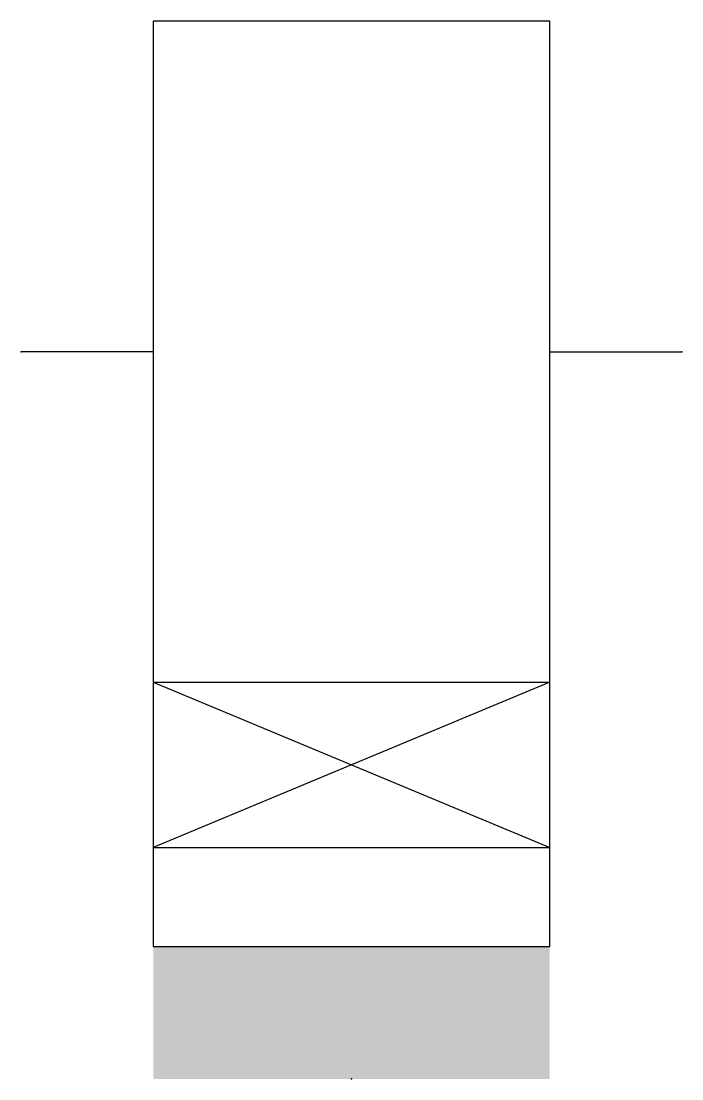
# Model space of a CAD drawing. Header units: millimetres. Extents: x -5 to 5, y -11 to 5.
import ezdxf

# ---------------------------------------------------------------- set-up
doc = ezdxf.new("R2010")
doc.units = ezdxf.units.MM
doc.layers.add('A', color=7, linetype='Continuous')
doc.layers.add('C', color=6, linetype='Continuous')

msp = doc.modelspace()

# ---------------------------------------------------------------- linework, layer by layer
at = {"transparency": 33554687}
for p, q in [((3, 5), (-3, 5)), ((-3, 5), (-3, 0)), ((3, 0), (3, 5)), ((-3, 0), (-5, 0)), ((-3, 0), (-3, -5)), ((3, -5), (3, 0)), ((3, 0), (5, 0)), ((-3, -5), (3, -5)), ((-3, -5), (3, -7.5)), ((3, -5), (-3, -7.5)), ((-3, -5), (-3, -7.5)), ((3, -7.5), (3, -5)), ((-3, -7.5), (3, -7.5)), ((-3, -7.5), (-3, -9)), ((3, -9), (3, -7.5)), ((-3, -9), (3, -9))]:
    msp.add_line(p, q, dxfattribs=at)
msp.add_solid([(-3, -9), (-3, -11), (3, -9), (3, -11)], dxfattribs=at)
at = {"layer": 'A', "color": 1, "transparency": 33554687}
msp.add_point((0, -11), dxfattribs=at)
at = {"layer": 'C', "color": 2, "transparency": 33554687}
msp.add_point((-5, 0), dxfattribs=at)
at = {"layer": 'C', "color": 1, "transparency": 33554687}
msp.add_point((5, 0), dxfattribs=at)

doc.saveas('drawing.dxf')
